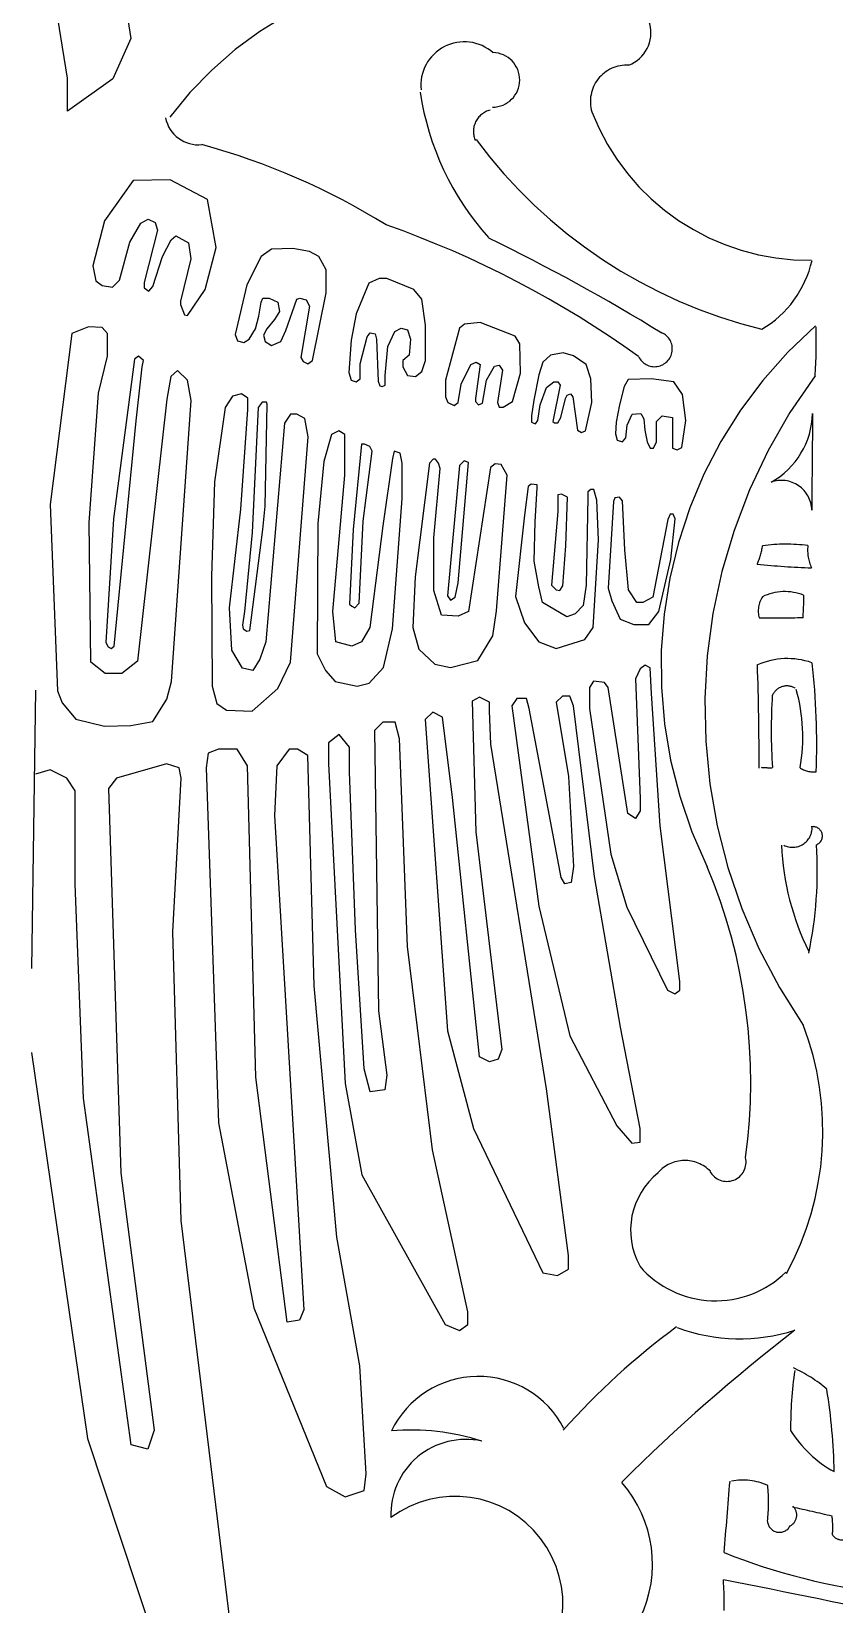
# Model space of a CAD drawing. Header units: millimetres. Extents: x -90 to 45, y 1085 to 1175.
# Drawn here: x 25.565 to 26.909, y 1154.889 to 1157.523 of the extents above; entities that cross this region are included whole.
import ezdxf

# ---------------------------------------------------------------- set-up
doc = ezdxf.new("R2010")
doc.units = ezdxf.units.MM
doc.linetypes.add('ACAD_ISO04W100', pattern=[30, 24, -3, 0, -3])
doc.layers.add('Eje', color=30, linetype='ACAD_ISO04W100')

msp = doc.modelspace()

# ---------------------------------------------------------------- linework, layer by layer
at = {"layer": 'Eje'}
for p, q in [((25.6257, 1157.4446), (25.6031, 1157.5846)), ((25.7227, 1157.5675), (25.7313, 1157.511)), ((25.7313, 1157.511), (25.7014, 1157.4436)), ((25.6258, 1157.3893), (25.6257, 1157.4446)), ((25.7014, 1157.4436), (25.6258, 1157.3893)), ((25.7353, 1157.2733), (25.6877, 1157.2059)), ((25.7975, 1157.2747), (25.7353, 1157.2733)), ((25.8597, 1157.2416), (25.7975, 1157.2747)), ((25.8742, 1157.161), (25.8597, 1157.2416)), ((25.6877, 1157.2059), (25.6678, 1157.1306)), ((25.7485, 1157.202), (25.7604, 1157.2086)), ((25.7604, 1157.2086), (25.7724, 1157.2033)), ((25.73, 1157.1702), (25.7485, 1157.202)), ((25.7763, 1157.1901), (25.7538, 1157.1028)), ((25.7724, 1157.2033), (25.7763, 1157.1901)), ((25.7988, 1157.1742), (25.8068, 1157.1808)), ((25.8068, 1157.1808), (25.8279, 1157.1689)), ((25.7128, 1157.1068), (25.73, 1157.1702)), ((25.7843, 1157.1464), (25.7988, 1157.1742)), ((25.8279, 1157.1689), (25.8319, 1157.1425)), ((25.8557, 1157.0909), (25.8742, 1157.161)), ((25.9669, 1157.1583), (25.9497, 1157.1464)), ((26.0026, 1157.1597), (25.9669, 1157.1583)), ((26.0304, 1157.1544), (26.0026, 1157.1597)), ((26.0463, 1157.1464), (26.0304, 1157.1544)), ((25.6678, 1157.1306), (25.6731, 1157.1055)), ((25.7684, 1157.0962), (25.7843, 1157.1464)), ((25.8319, 1157.1425), (25.8147, 1157.0711)), ((25.9497, 1157.1464), (25.9259, 1157.0988)), ((26.0582, 1157.124), (26.0463, 1157.1464)), ((25.6731, 1157.1055), (25.6837, 1157.0975)), ((25.7009, 1157.0949), (25.7128, 1157.1068)), ((25.7538, 1157.1028), (25.7538, 1157.0936)), ((25.9259, 1157.0988), (25.906, 1157.0156)), ((26.0582, 1157.0856), (26.0582, 1157.124)), ((26.1297, 1157.1015), (26.1085, 1157.0499)), ((26.1469, 1157.1094), (26.1297, 1157.1015)), ((26.1601, 1157.1094), (26.1469, 1157.1094)), ((26.2051, 1157.0909), (26.1601, 1157.1094)), ((25.6837, 1157.0975), (25.7009, 1157.0949)), ((25.7009, 1157.0949), (25.7009, 1157.0949)), ((25.7009, 1157.0949), (25.7009, 1157.0949)), ((25.7538, 1157.0936), (25.7618, 1157.0883)), ((25.7618, 1157.0883), (25.7684, 1157.0962)), ((25.8266, 1157.0473), (25.8557, 1157.0909)), ((25.9497, 1157.0698), (25.9523, 1157.0764)), ((25.9523, 1157.0764), (25.9629, 1157.0764)), ((25.9629, 1157.0764), (25.9775, 1157.0698)), ((25.9907, 1157.0222), (26.0092, 1157.075)), ((26.0092, 1157.075), (26.0145, 1157.0764)), ((26.0145, 1157.0764), (26.0251, 1157.0737)), ((26.0251, 1157.0737), (26.0304, 1157.0631)), ((26.0357, 1156.9719), (26.0582, 1157.0856)), ((26.2183, 1157.075), (26.2051, 1157.0909)), ((26.2249, 1157.0314), (26.2183, 1157.075)), ((25.8147, 1157.0711), (25.8147, 1157.0658)), ((25.8147, 1157.0658), (25.8213, 1157.0486)), ((25.8213, 1157.0486), (25.8266, 1157.0473)), ((25.9404, 1157.0248), (25.9457, 1157.046)), ((25.9457, 1157.046), (25.9497, 1157.0698)), ((25.9801, 1157.0539), (25.9722, 1157.0407)), ((25.9775, 1157.0698), (25.9801, 1157.0539)), ((26.0304, 1157.0631), (26.0158, 1156.9772)), ((26.1085, 1157.0499), (26.1005, 1157.0063)), ((25.6608, 1157.0286), (25.633, 1157.0173)), ((25.6835, 1157.0274), (25.6608, 1157.0286)), ((25.6923, 1157.0173), (25.6835, 1157.0274)), ((25.9298, 1157.0076), (25.9404, 1157.0248)), ((25.9589, 1157.0248), (25.9536, 1157.0142)), ((25.9722, 1157.0407), (25.9589, 1157.0248)), ((25.9828, 1157.0037), (25.9907, 1157.0222)), ((26.1614, 1156.9957), (26.1733, 1157.0208)), ((26.1733, 1157.0208), (26.1839, 1157.0261)), ((26.1839, 1157.0261), (26.1945, 1157.0235)), ((26.1945, 1157.0235), (26.1998, 1157.0076)), ((26.2249, 1156.9719), (26.2249, 1157.0314)), ((26.2818, 1157.0261), (26.258, 1156.9389)), ((26.2898, 1157.0327), (26.2818, 1157.0261)), ((26.3162, 1157.0354), (26.2898, 1157.0327)), ((26.3745, 1157.0129), (26.3162, 1157.0354)), ((25.633, 1157.0173), (25.5964, 1156.7309)), ((25.6923, 1156.9794), (25.6923, 1157.0173)), ((25.906, 1157.0156), (25.91, 1157.005)), ((25.91, 1157.005), (25.9206, 1157.0023)), ((25.9206, 1157.0023), (25.9298, 1157.0076)), ((25.9536, 1157.0142), (25.9563, 1157.0037)), ((25.9563, 1157.0037), (25.9669, 1156.997)), ((25.9669, 1156.997), (25.9828, 1157.0037)), ((26.1005, 1157.0063), (26.0966, 1156.9521)), ((26.1151, 1156.9666), (26.127, 1157.0116)), ((26.127, 1157.0116), (26.1323, 1157.0182)), ((26.1323, 1157.0182), (26.1402, 1157.0169)), ((26.1402, 1157.0169), (26.1429, 1157.0076)), ((26.1429, 1157.0076), (26.1455, 1156.9376)), ((26.1574, 1156.9468), (26.1614, 1156.9957)), ((26.1998, 1157.0076), (26.1971, 1156.9812)), ((26.3824, 1156.9997), (26.3745, 1157.0129)), ((26.3837, 1156.9508), (26.3824, 1156.9997)), ((25.6772, 1156.9176), (25.6923, 1156.9794)), ((25.7378, 1156.9744), (25.7024, 1156.7069)), ((25.7441, 1156.9794), (25.7378, 1156.9744)), ((25.7529, 1156.9718), (25.7441, 1156.9794)), ((25.7504, 1156.9617), (25.7529, 1156.9718)), ((26.0158, 1156.9772), (26.0198, 1156.9706)), ((26.0198, 1156.9706), (26.0278, 1156.9666)), ((26.0278, 1156.9666), (26.0357, 1156.9719)), ((26.1971, 1156.9812), (26.1866, 1156.9719)), ((26.1866, 1156.9719), (26.1866, 1156.9614)), ((26.2183, 1156.9534), (26.2249, 1156.9719)), ((26.3004, 1156.9653), (26.3096, 1156.9693)), ((26.3096, 1156.9693), (26.3162, 1156.9653)), ((26.4208, 1156.9693), (26.4142, 1156.9481)), ((26.434, 1156.9812), (26.4208, 1156.9693)), ((26.4552, 1156.9851), (26.434, 1156.9812)), ((26.4724, 1156.9799), (26.4552, 1156.9851)), ((26.4936, 1156.9653), (26.4724, 1156.9799)), ((25.7403, 1156.8709), (25.7504, 1156.9617)), ((25.7984, 1156.9453), (25.792, 1156.9075)), ((25.8097, 1156.9554), (25.7984, 1156.9453)), ((25.8261, 1156.939), (25.8097, 1156.9554)), ((26.0966, 1156.9521), (26.1005, 1156.9389)), ((26.1085, 1156.9362), (26.1151, 1156.9415)), ((26.1151, 1156.9415), (26.1151, 1156.9666)), ((26.1574, 1156.9309), (26.1574, 1156.9468)), ((26.1866, 1156.9614), (26.1945, 1156.9468)), ((26.1945, 1156.9468), (26.2077, 1156.9455)), ((26.2077, 1156.9455), (26.2183, 1156.9534)), ((26.2845, 1156.9323), (26.3004, 1156.9653)), ((26.3162, 1156.9653), (26.3083, 1156.9085)), ((26.3268, 1156.9389), (26.3401, 1156.9627)), ((26.3401, 1156.9627), (26.348, 1156.964)), ((26.3533, 1156.9561), (26.3454, 1156.9019)), ((26.348, 1156.964), (26.3533, 1156.9561)), ((26.3705, 1156.9032), (26.3837, 1156.9508)), ((26.4142, 1156.9481), (26.4062, 1156.9058)), ((26.5015, 1156.9415), (26.4936, 1156.9653)), ((26.5028, 1156.9019), (26.5015, 1156.9415)), ((26.6021, 1156.9415), (26.5637, 1156.9402)), ((26.6405, 1156.9362), (26.6021, 1156.9415)), ((25.662, 1156.7006), (25.6772, 1156.9176)), ((25.8324, 1156.905), (25.8261, 1156.939)), ((25.917, 1156.9163), (25.9019, 1156.9125)), ((25.9271, 1156.9088), (25.917, 1156.9163)), ((26.1005, 1156.9389), (26.1085, 1156.9362)), ((26.1085, 1156.9362), (26.1085, 1156.9362)), ((26.1455, 1156.9376), (26.1482, 1156.9296)), ((26.1482, 1156.9296), (26.1521, 1156.9283)), ((26.1521, 1156.9283), (26.1574, 1156.9309)), ((26.258, 1156.9389), (26.258, 1156.9111)), ((26.2792, 1156.9019), (26.2845, 1156.9323)), ((26.3202, 1156.9005), (26.3268, 1156.9389)), ((26.4168, 1156.8979), (26.4274, 1156.927)), ((26.4274, 1156.927), (26.4393, 1156.9362)), ((26.4499, 1156.9309), (26.438, 1156.8701)), ((26.4393, 1156.9362), (26.4459, 1156.9362)), ((26.4459, 1156.9362), (26.4499, 1156.9309)), ((26.4618, 1156.9138), (26.4671, 1156.9164)), ((26.4671, 1156.9164), (26.4711, 1156.9111)), ((26.5571, 1156.9283), (26.5491, 1156.8979)), ((26.5637, 1156.9402), (26.5571, 1156.9283)), ((26.655, 1156.9151), (26.6405, 1156.9362)), ((26.6603, 1156.8715), (26.655, 1156.9151)), ((25.792, 1156.9075), (25.7428, 1156.4684)), ((25.7996, 1156.4344), (25.8324, 1156.905)), ((25.8892, 1156.8936), (25.8716, 1156.7687)), ((25.9019, 1156.9125), (25.8892, 1156.8936)), ((25.9157, 1156.7233), (25.9271, 1156.8898)), ((25.9271, 1156.8898), (25.9271, 1156.9088)), ((25.9448, 1156.8936), (25.9347, 1156.6842)), ((25.9511, 1156.9024), (25.9448, 1156.8936)), ((25.9587, 1156.9024), (25.9511, 1156.9024)), ((25.9561, 1156.7283), (25.9599, 1156.8987)), ((25.9599, 1156.8987), (25.9587, 1156.9024)), ((26.258, 1156.9111), (26.262, 1156.9019)), ((26.262, 1156.9019), (26.2726, 1156.8966)), ((26.2726, 1156.8966), (26.2792, 1156.9019)), ((26.3083, 1156.9085), (26.3083, 1156.9032)), ((26.3083, 1156.9032), (26.3136, 1156.8979)), ((26.3136, 1156.8979), (26.3202, 1156.9005)), ((26.3454, 1156.9019), (26.348, 1156.8939)), ((26.348, 1156.8939), (26.3546, 1156.8939)), ((26.3546, 1156.8939), (26.3705, 1156.9032)), ((26.4062, 1156.9058), (26.4023, 1156.8794)), ((26.4128, 1156.8715), (26.4168, 1156.8979)), ((26.4512, 1156.8767), (26.4592, 1156.9085)), ((26.4592, 1156.9085), (26.4618, 1156.9138)), ((26.4618, 1156.9138), (26.4618, 1156.9138)), ((26.4711, 1156.9111), (26.479, 1156.8556)), ((26.4922, 1156.8543), (26.5028, 1156.9019)), ((26.5491, 1156.8979), (26.5439, 1156.8688)), ((25.7037, 1156.4937), (25.7403, 1156.8709)), ((25.9889, 1156.8671), (25.9574, 1156.5012)), ((25.999, 1156.8823), (25.9889, 1156.8671)), ((26.0091, 1156.8823), (25.999, 1156.8823)), ((26.023, 1156.8747), (26.0091, 1156.8823)), ((26.0281, 1156.8444), (26.023, 1156.8747)), ((26.4023, 1156.8794), (26.4023, 1156.8688)), ((26.4023, 1156.8688), (26.4089, 1156.8662)), ((26.4089, 1156.8662), (26.4128, 1156.8715)), ((26.438, 1156.8701), (26.4406, 1156.8675)), ((26.4406, 1156.8675), (26.4459, 1156.8675)), ((26.4459, 1156.8675), (26.4512, 1156.8767)), ((26.5439, 1156.8688), (26.5425, 1156.849)), ((26.5597, 1156.8424), (26.5624, 1156.8635)), ((26.5624, 1156.8635), (26.5703, 1156.882)), ((26.5624, 1156.8635), (26.5624, 1156.8635)), ((26.5703, 1156.882), (26.5849, 1156.8834)), ((26.5703, 1156.882), (26.5703, 1156.882)), ((26.5849, 1156.8834), (26.5902, 1156.8741)), ((26.5902, 1156.8741), (26.5915, 1156.8556)), ((26.6113, 1156.8701), (26.6206, 1156.8794)), ((26.6113, 1156.8358), (26.6113, 1156.8701)), ((26.6206, 1156.8794), (26.6378, 1156.8767)), ((26.6378, 1156.8767), (26.6378, 1156.8358)), ((26.6537, 1156.8265), (26.6603, 1156.8715)), ((25.999, 1156.4672), (26.0281, 1156.8444)), ((26.0672, 1156.8482), (26.0546, 1156.8028)), ((26.0798, 1156.8545), (26.0672, 1156.8482)), ((26.0899, 1156.8482), (26.0798, 1156.8545)), ((26.0899, 1156.7801), (26.0899, 1156.8482)), ((26.479, 1156.8556), (26.4856, 1156.8516)), ((26.4856, 1156.8516), (26.4922, 1156.8543)), ((26.5425, 1156.849), (26.5452, 1156.8384)), ((26.5452, 1156.8384), (26.5544, 1156.8358)), ((26.5544, 1156.8358), (26.5597, 1156.8424)), ((26.5544, 1156.8358), (26.5544, 1156.8358)), ((26.5915, 1156.8556), (26.5955, 1156.8358)), ((26.5955, 1156.8358), (26.6008, 1156.8252)), ((26.6061, 1156.8252), (26.6113, 1156.8358)), ((26.6378, 1156.8358), (26.6378, 1156.8252)), ((26.1177, 1156.8318), (26.1038, 1156.6892)), ((26.1227, 1156.8318), (26.1177, 1156.8318)), ((26.1202, 1156.7031), (26.1354, 1156.8204)), ((26.1316, 1156.828), (26.1227, 1156.8318)), ((26.1354, 1156.8204), (26.1316, 1156.828)), ((26.172, 1156.8204), (26.1694, 1156.8078)), ((26.1821, 1156.8167), (26.172, 1156.8204)), ((26.1858, 1156.8003), (26.1821, 1156.8167)), ((26.6008, 1156.8252), (26.6061, 1156.8252)), ((26.6378, 1156.8252), (26.6458, 1156.8225)), ((26.6458, 1156.8225), (26.6537, 1156.8265)), ((26.0546, 1156.8028), (26.0445, 1156.6993)), ((26.1694, 1156.8078), (26.153, 1156.6955)), ((26.1858, 1156.741), (26.1858, 1156.8003)), ((26.2313, 1156.8003), (26.2073, 1156.6097)), ((26.2376, 1156.8066), (26.2313, 1156.8003)), ((26.2414, 1156.8066), (26.2376, 1156.8066)), ((26.2389, 1156.6753), (26.249, 1156.7914)), ((26.2464, 1156.8003), (26.2414, 1156.8066)), ((26.249, 1156.7914), (26.2464, 1156.8003)), ((26.2818, 1156.7965), (26.2616, 1156.5782)), ((26.2793, 1156.5996), (26.2969, 1156.8015)), ((26.2893, 1156.804), (26.2818, 1156.7965)), ((26.2969, 1156.8015), (26.2893, 1156.804)), ((26.3335, 1156.7927), (26.2969, 1156.5517)), ((26.3411, 1156.799), (26.3335, 1156.7927)), ((26.3512, 1156.7977), (26.3411, 1156.799)), ((26.3613, 1156.7801), (26.3512, 1156.7977)), ((25.8716, 1156.7687), (25.8665, 1156.611)), ((26.0697, 1156.5517), (26.0899, 1156.7801)), ((26.3436, 1156.553), (26.3613, 1156.7801)), ((26.3966, 1156.7611), (26.3903, 1156.7132)), ((26.4017, 1156.7649), (26.3966, 1156.7611)), ((26.4118, 1156.7637), (26.4017, 1156.7649)), ((26.408, 1156.7018), (26.4118, 1156.7586)), ((26.4118, 1156.7586), (26.4118, 1156.7637)), ((25.5964, 1156.7309), (25.609, 1156.4192)), ((26.1694, 1156.5227), (26.1858, 1156.741)), ((26.4522, 1156.7485), (26.4459, 1156.7473)), ((26.4459, 1156.7473), (26.4459, 1156.7195)), ((26.4623, 1156.7435), (26.4522, 1156.7485)), ((26.4597, 1156.6615), (26.4623, 1156.7435)), ((26.4964, 1156.7435), (26.4938, 1156.5959)), ((26.5014, 1156.7561), (26.4964, 1156.7523)), ((26.4964, 1156.7523), (26.4964, 1156.7435)), ((26.5064, 1156.7561), (26.5014, 1156.7561)), ((26.5115, 1156.7384), (26.5064, 1156.7561)), ((26.514, 1156.6716), (26.5115, 1156.7384)), ((26.5393, 1156.7359), (26.5304, 1156.5908)), ((26.5418, 1156.7422), (26.5393, 1156.7359)), ((26.5494, 1156.7435), (26.5418, 1156.7422)), ((26.5544, 1156.7372), (26.5494, 1156.7435)), ((26.5582, 1156.6552), (26.5544, 1156.7372)), ((25.7024, 1156.7069), (25.6898, 1156.5)), ((25.8968, 1156.558), (25.9157, 1156.7233)), ((25.9523, 1156.6892), (25.9561, 1156.7283)), ((26.3903, 1156.7132), (26.3752, 1156.5769)), ((26.4459, 1156.7195), (26.4358, 1156.5959)), ((26.6301, 1156.7056), (26.6049, 1156.5757)), ((26.6339, 1156.7145), (26.6301, 1156.7056)), ((26.639, 1156.7145), (26.6339, 1156.7145)), ((26.6352, 1156.6388), (26.6428, 1156.7069)), ((26.6428, 1156.7069), (26.639, 1156.7145)), ((25.6646, 1156.4672), (25.662, 1156.7006)), ((25.9347, 1156.6842), (25.922, 1156.5517)), ((25.9309, 1156.5202), (25.9523, 1156.6892)), ((26.0445, 1156.6993), (26.0432, 1156.481)), ((26.1038, 1156.6892), (26.0975, 1156.5643)), ((26.1139, 1156.5656), (26.1202, 1156.7031)), ((26.153, 1156.6955), (26.1316, 1156.5252)), ((26.4067, 1156.6362), (26.408, 1156.7018)), ((26.2389, 1156.587), (26.2389, 1156.6753)), ((26.4547, 1156.5946), (26.4597, 1156.6615)), ((26.5052, 1156.5252), (26.514, 1156.6716)), ((26.5645, 1156.5883), (26.5582, 1156.6552)), ((26.8646, 1156.6621), (26.8646, 1156.6621)), ((26.4143, 1156.5933), (26.4067, 1156.6362)), ((26.615, 1156.5517), (26.6352, 1156.6388)), ((25.8665, 1156.611), (25.8678, 1156.4268)), ((26.2073, 1156.6097), (26.2035, 1156.5252)), ((26.2742, 1156.5757), (26.2793, 1156.5996)), ((26.2515, 1156.5454), (26.2389, 1156.587)), ((26.2616, 1156.5782), (26.2666, 1156.5706)), ((26.2666, 1156.5706), (26.2742, 1156.5757)), ((26.3752, 1156.5769), (26.3903, 1156.5328)), ((26.4206, 1156.5668), (26.4143, 1156.5933)), ((26.4358, 1156.5959), (26.4433, 1156.5883)), ((26.4433, 1156.5883), (26.4496, 1156.587)), ((26.4496, 1156.587), (26.4547, 1156.5946)), ((26.4938, 1156.5959), (26.4888, 1156.5618)), ((26.5304, 1156.5908), (26.5367, 1156.5694)), ((26.5784, 1156.5668), (26.5645, 1156.5883)), ((26.6049, 1156.5757), (26.5885, 1156.5668)), ((25.9006, 1156.4873), (25.8968, 1156.558)), ((25.922, 1156.5517), (25.9183, 1156.529)), ((26.0748, 1156.5012), (26.0697, 1156.5517)), ((26.0975, 1156.5643), (26.1013, 1156.5605)), ((26.1013, 1156.5605), (26.1063, 1156.558)), ((26.1063, 1156.558), (26.1139, 1156.5656)), ((26.2969, 1156.5517), (26.2793, 1156.5441)), ((26.3373, 1156.5113), (26.3436, 1156.553)), ((26.461, 1156.5429), (26.4206, 1156.5668)), ((26.4749, 1156.5479), (26.461, 1156.5429)), ((26.4888, 1156.5618), (26.4749, 1156.5479)), ((26.5367, 1156.5694), (26.5506, 1156.5391)), ((26.5885, 1156.5668), (26.5784, 1156.5668)), ((26.5986, 1156.5302), (26.615, 1156.5517)), ((25.9183, 1156.529), (25.9195, 1156.5227)), ((25.9195, 1156.5227), (25.9258, 1156.5189)), ((25.9258, 1156.5189), (25.9309, 1156.5202)), ((26.1316, 1156.5252), (26.1177, 1156.5012)), ((26.1543, 1156.4583), (26.1694, 1156.5227)), ((26.2035, 1156.5252), (26.2136, 1156.4886)), ((26.2793, 1156.5441), (26.2515, 1156.5454)), ((26.3903, 1156.5328), (26.4143, 1156.5012)), ((26.4913, 1156.505), (26.5052, 1156.5252)), ((26.5506, 1156.5391), (26.5733, 1156.5302)), ((26.5733, 1156.5302), (26.5986, 1156.5302)), ((25.6898, 1156.5), (25.6936, 1156.4924)), ((25.6986, 1156.4899), (25.7037, 1156.4937)), ((25.9574, 1156.5012), (25.9473, 1156.4722)), ((26.1013, 1156.4937), (26.0748, 1156.5012)), ((26.1177, 1156.5012), (26.1013, 1156.4937)), ((26.3121, 1156.4697), (26.3373, 1156.5113)), ((26.4143, 1156.5012), (26.4433, 1156.4899)), ((26.4433, 1156.4899), (26.4913, 1156.505)), ((25.6885, 1156.4482), (25.6646, 1156.4672)), ((25.6936, 1156.4924), (25.6986, 1156.4899)), ((25.7428, 1156.4684), (25.7163, 1156.4482)), ((25.9183, 1156.4571), (25.9006, 1156.4873)), ((25.9473, 1156.4722), (25.9359, 1156.4533)), ((25.9776, 1156.423), (25.999, 1156.4672)), ((26.0432, 1156.481), (26.0571, 1156.4533)), ((26.2136, 1156.4886), (26.2401, 1156.4634)), ((26.2666, 1156.4583), (26.3121, 1156.4697)), ((25.7163, 1156.4482), (25.6885, 1156.4482)), ((25.9359, 1156.4533), (25.9183, 1156.4571)), ((26.0571, 1156.4533), (26.0735, 1156.4344)), ((26.1303, 1156.4318), (26.1543, 1156.4583)), ((26.2401, 1156.4634), (26.2666, 1156.4583)), ((26.5842, 1156.4557), (26.576, 1156.4391)), ((26.5925, 1156.4619), (26.5842, 1156.4557)), ((26.6008, 1156.4577), (26.5925, 1156.4619)), ((26.6029, 1156.4143), (26.6008, 1156.4577)), ((26.6877, 1156.4664), (26.6877, 1156.4664)), ((25.5722, 1156.4199), (25.5652, 1155.954)), ((25.609, 1156.4192), (25.6166, 1156.399)), ((25.792, 1156.4053), (25.7996, 1156.4344)), ((25.8678, 1156.4268), (25.8753, 1156.3978)), ((25.9347, 1156.3851), (25.9776, 1156.423)), ((26.0735, 1156.4344), (26.1101, 1156.4268)), ((26.1101, 1156.4268), (26.1303, 1156.4318)), ((26.5056, 1156.435), (26.4994, 1156.4246)), ((26.4994, 1156.4246), (26.4994, 1156.3895)), ((26.5242, 1156.4329), (26.5056, 1156.435)), ((26.5304, 1156.4246), (26.5242, 1156.4329)), ((26.5635, 1156.2137), (26.5304, 1156.4246)), ((26.576, 1156.4391), (26.5842, 1156.2385)), ((26.6173, 1156.193), (26.6029, 1156.4143)), ((25.6166, 1156.399), (25.6393, 1156.3713)), ((25.7681, 1156.3675), (25.792, 1156.4053)), ((25.8753, 1156.3978), (25.8918, 1156.3864)), ((26.3153, 1156.4081), (26.3029, 1156.4019)), ((26.3029, 1156.4019), (26.3091, 1156.1827)), ((26.3318, 1156.3998), (26.3153, 1156.4081)), ((26.3318, 1156.3854), (26.3318, 1156.3998)), ((26.3774, 1156.406), (26.3691, 1156.3936)), ((26.3691, 1156.3936), (26.4146, 1156.0586)), ((26.3939, 1156.406), (26.3774, 1156.406)), ((26.398, 1156.3895), (26.3939, 1156.406)), ((26.4518, 1156.1062), (26.398, 1156.3895)), ((26.4539, 1156.4102), (26.4436, 1156.3998)), ((26.4436, 1156.3998), (26.4642, 1156.2758)), ((26.4663, 1156.4102), (26.4539, 1156.4102)), ((26.4725, 1156.3936), (26.4663, 1156.4102)), ((26.5077, 1156.1083), (26.4725, 1156.3936)), ((26.4994, 1156.3895), (26.5346, 1156.1455)), ((25.6393, 1156.3713), (25.6873, 1156.3599)), ((25.6873, 1156.3599), (25.7315, 1156.3612)), ((25.7315, 1156.3612), (25.7681, 1156.3675)), ((25.8918, 1156.3864), (25.9347, 1156.3851)), ((26.1531, 1156.3666), (26.1392, 1156.3527)), ((26.1739, 1156.3666), (26.1531, 1156.3666)), ((26.1809, 1156.3387), (26.1739, 1156.3666)), ((26.2367, 1156.3833), (26.2243, 1156.3709)), ((26.2243, 1156.3709), (26.2615, 1155.8498)), ((26.2532, 1156.375), (26.2367, 1156.3833)), ((26.2698, 1156.2406), (26.2532, 1156.375)), ((26.3339, 1156.3295), (26.3318, 1156.3854)), ((26.08, 1156.3457), (26.0626, 1156.3318)), ((26.0974, 1156.3248), (26.08, 1156.3457)), ((26.1392, 1156.3527), (26.1461, 1155.8833)), ((26.1948, 1155.991), (26.1809, 1156.3387)), ((25.8609, 1156.3144), (25.8574, 1156.2901)), ((25.8783, 1156.3214), (25.8609, 1156.3144)), ((25.9096, 1156.3214), (25.8783, 1156.3214)), ((25.927, 1156.2935), (25.9096, 1156.3214)), ((25.9965, 1156.3214), (25.9757, 1156.2935)), ((26.0105, 1156.3214), (25.9965, 1156.3214)), ((26.0278, 1156.3109), (26.0105, 1156.3214)), ((26.0383, 1155.925), (26.0278, 1156.3109)), ((26.0626, 1156.3318), (26.0626, 1156.297)), ((26.0974, 1156.2831), (26.0974, 1156.3248)), ((26.427, 1155.7526), (26.3339, 1156.3295)), ((25.5965, 1156.2866), (25.5722, 1156.2796)), ((25.6244, 1156.2727), (25.5965, 1156.2866)), ((25.7913, 1156.297), (25.7078, 1156.2727)), ((25.8122, 1156.2901), (25.7913, 1156.297)), ((25.8157, 1156.2727), (25.8122, 1156.2901)), ((25.8574, 1156.2901), (25.8783, 1155.6955)), ((25.9409, 1155.772), (25.927, 1156.2935)), ((25.9757, 1156.2935), (25.9722, 1156.2101)), ((26.0626, 1156.297), (26.0905, 1155.7616)), ((26.1078, 1156.0189), (26.0974, 1156.2831)), ((25.6383, 1156.2518), (25.6244, 1156.2727)), ((25.7078, 1156.2727), (25.6939, 1156.2553)), ((25.8018, 1156.0154), (25.8157, 1156.2727)), ((26.4642, 1156.2758), (26.4725, 1156.1248)), ((25.6383, 1156.0954), (25.6383, 1156.2518)), ((25.6939, 1156.2553), (25.7148, 1155.6121)), ((26.3153, 1155.8063), (26.2698, 1156.2406)), ((26.5842, 1156.2385), (26.5842, 1156.2179)), ((25.9722, 1156.2101), (26.0209, 1155.3826)), ((26.576, 1156.2054), (26.5635, 1156.2137)), ((26.5842, 1156.2179), (26.576, 1156.2054)), ((26.3091, 1156.1827), (26.3525, 1155.8187)), ((26.6504, 1155.9325), (26.6173, 1156.193)), ((26.4725, 1156.1248), (26.4684, 1156.0979)), ((26.5346, 1156.1455), (26.5615, 1156.0566)), ((26.458, 1156.0958), (26.4518, 1156.1062)), ((26.4684, 1156.0979), (26.458, 1156.0958)), ((26.5511, 1155.856), (26.5077, 1156.1083)), ((25.6522, 1155.7372), (25.6383, 1156.0954)), ((26.4146, 1156.0586), (26.4663, 1155.8415)), ((26.5615, 1156.0566), (26.6297, 1155.918)), ((26.1218, 1155.7859), (26.1078, 1156.0189)), ((25.8157, 1155.5321), (25.8018, 1156.0154)), ((26.2365, 1155.6503), (26.1948, 1155.991)), ((26.0765, 1155.5043), (26.0383, 1155.925)), ((26.6297, 1155.918), (26.6422, 1155.9118)), ((26.6422, 1155.9118), (26.6504, 1155.918)), ((26.6504, 1155.918), (26.6504, 1155.9325)), ((26.1461, 1155.8833), (26.16, 1155.7755)), ((26.2615, 1155.8498), (26.305, 1155.6864)), ((26.4663, 1155.8415), (26.5449, 1155.6905)), ((26.5842, 1155.6864), (26.5511, 1155.856)), ((25.5652, 1155.8137), (25.6591, 1155.167)), ((26.3525, 1155.8187), (26.3463, 1155.8022)), ((26.1322, 1155.7477), (26.1218, 1155.7859)), ((26.3318, 1155.7981), (26.3153, 1155.8063)), ((26.3463, 1155.8022), (26.3318, 1155.7981)), ((25.9931, 1155.3617), (25.9409, 1155.772)), ((26.0905, 1155.7616), (26.1183, 1155.6086)), ((26.16, 1155.7755), (26.1565, 1155.7511)), ((25.7322, 1155.1566), (25.6522, 1155.7372)), ((26.1565, 1155.7511), (26.1322, 1155.7477)), ((26.4642, 1155.4734), (26.427, 1155.7526)), ((25.8783, 1155.6955), (25.9374, 1155.3861)), ((26.305, 1155.6864), (26.4208, 1155.4445)), ((26.5449, 1155.6905), (26.5698, 1155.6616)), ((26.5842, 1155.6636), (26.5842, 1155.6864)), ((26.2957, 1155.3791), (26.2365, 1155.6503)), ((26.5698, 1155.6616), (26.5842, 1155.6636)), ((25.7148, 1155.6121), (25.7705, 1155.1809)), ((26.1183, 1155.6086), (26.2574, 1155.3582)), ((25.9026, 1154.8193), (25.8157, 1155.5321)), ((26.1148, 1155.2887), (26.0765, 1155.5043)), ((26.4642, 1155.4507), (26.4642, 1155.4734)), ((26.4208, 1155.4445), (26.4456, 1155.4403)), ((26.4456, 1155.4403), (26.4642, 1155.4507)), ((25.9374, 1155.3861), (26.0592, 1155.087)), ((26.0139, 1155.3652), (25.9931, 1155.3617)), ((26.0209, 1155.3826), (26.0139, 1155.3652)), ((26.2957, 1155.3582), (26.2957, 1155.3791)), ((26.2574, 1155.3582), (26.2818, 1155.3478)), ((26.2818, 1155.3478), (26.2957, 1155.3582)), ((26.1252, 1155.1079), (26.1148, 1155.2887)), ((25.7705, 1155.1809), (25.76, 1155.1496)), ((25.6591, 1155.167), (25.8122, 1154.7046)), ((25.76, 1155.1496), (25.7322, 1155.1566)), ((26.1218, 1155.0801), (26.1252, 1155.1079)), ((26.0592, 1155.087), (26.0905, 1155.0697)), ((26.0905, 1155.0697), (26.1218, 1155.0801))]:
    msp.add_line(p, q, dxfattribs=at)
for centre, radius, start, end in [((26.2937, 1157.0078), 0.6206, 67.0493, 143.1947), ((26.543, 1157.5212), 0.059, 291.7482, 96.4991), ((26.2896, 1157.4328), 0.0728, 48.6088, 185.9733), ((26.3367, 1157.4418), 0.0457, 270.1484, 88.6613), ((26.5615, 1157.4057), 0.0609, 86.82, 196.7173), ((26.674, 1157.488), 0.4629, 188.3182, 222.0331), ((26.3419, 1157.3554), 0.037, 104.4728, 204.3437), ((25.8445, 1157.3891), 0.0559, 191.0348, 276.0894), ((26.8658, 1157.5287), 0.3888, 201.1868, 270.7609), ((26.9888, 1157.8463), 0.8462, 216.5817, 256.2559), ((25.5368, 1156.1921), 1.1837, 58.2896, 74.6375), ((25.5989, 1155.6113), 1.6837, 54.3075, 70.5703), ((24.8607, 1154.1582), 3.3576, 58.3972, 64.0338), ((26.6944, 1157.1804), 0.1819, 300.8943, 346.9415), ((27.3796, 1156.4587), 0.7608, 131.3278, 206.0744), ((26.014, 1157.0034), 0.8647, 356.1068, 1.6473), ((26.6081, 1156.9914), 0.0297, 205.362, 65.8302), ((27.6264, 1156.3889), 0.9343, 143.3617, 214.5205), ((26.7372, 1156.8867), 0.1354, 299.1048, 358.5789), ((49.0328, 1156.5992), 22.162, 179.26543, 179.68355), ((26.8202, 1156.7203), 0.051, 1.4771, 109.5178), ((26.6559, 1156.6841), 0.1349, 336.9196, 350.5282), ((26.8273, 1156.3913), 0.2733, 82.1476, 98.0793), ((26.9368, 1156.6547), 0.0726, 174.1985, 204.3531), ((26.9087, 1157.8046), 1.1804, 263.7374, 268.1565), ((26.8256, 1156.5528), 0.044, 147.3992, 195.4814), ((26.8259, 1156.4995), 0.0856, 68.2857, 115.9254), ((26.4972, 1156.5709), 0.3605, 355.2824, 1.3079), ((26.8004, 1158.4484), 1.9074, 269.4814, 271.6848), ((26.8304, 1156.3508), 0.1222, 70.5711, 114.2067), ((21.7442, 1156.2964), 5.0388, 359.9246, 1.8937), ((25.6956, 1156.3297), 1.1839, 357.7562, 6.6153), ((26.8297, 1156.4006), 0.0266, 58.8799, 154.9123), ((26.5661, 1156.3422), 0.2901, 349.7443, 15.7595), ((27.8067, 1156.3531), 1.0034, 176.6442, 183.5827), ((26.8007, 1156.4491), 0.1588, 264.8994, 271.6323), ((26.8749, 1156.3261), 0.0429, 236.0525, 274.9326), ((26.839, 1156.1897), 0.0327, 243.0706, 2.8465), ((26.8733, 1156.1759), 0.0157, 290.8321, 100.6793), ((27.2694, 1156.1805), 0.4493, 182.5429, 206.1205), ((26.221, 1156.1167), 0.6594, 348.0124, 3.8815), ((25.8424, 1155.7642), 0.9266, 352.1347, 22.8643), ((26.3935, 1155.6819), 0.4962, 331.2628, 21.0397), ((26.6587, 1155.5735), 0.0592, 43.841, 138.7564), ((26.729, 1155.6299), 0.0322, 208.7268, 13.4976), ((26.6907, 1155.5158), 0.1228, 128.4794, 209.0425), ((26.7102, 1155.5661), 0.1684, 221.0612, 314.3821), ((27.3878, 1154.3487), 1.2501, 126.4686, 138.2515), ((28.7284, 1152.9115), 3.0814, 127.7332, 134.8992), ((26.7508, 1155.6378), 0.3036, 249.813, 287.611), ((26.7454, 1155.073), 0.2326, 49.5383, 65.9058), ((26.3131, 1155.1096), 0.1615, 27.4971, 154.1621), ((27.4767, 1155.1864), 0.641, 171.5003, 180.5065), ((25.964, 1155.0967), 0.9447, 0.9104, 9.2991), ((26.2008, 1154.797), 0.3844, 72.1281, 94.9176), ((27.0057, 1155.2873), 0.2007, 212.0899, 241.0497), ((26.2919, 1155.0406), 0.1251, 77.5971, 182.5521), ((26.7561, 1154.9981), 0.0995, 65.4498, 101.2258), ((26.3964, 1154.9567), 0.2082, 267.3721, 41.0926), ((11.8322, 1156.2788), 14.949, 355.00058, 355.46079), ((26.5239, 1155.0608), 0.275, 353.2639, 5.8171), ((26.2741, 1154.8898), 0.1806, 308.6405, 126.4327), ((26.8256, 1155.039), 0.0204, 296.9113, 46.7638), ((26.3481, 1152.718), 2.3851, 76.4946, 78.1238), ((26.817, 1155.0303), 0.0202, 185.1636, 331.7447), ((26.7748, 1155.0184), 0.1316, 354.5474, 7.9261), ((26.9216, 1155.0166), 0.0191, 214.053, 323.9705), ((27.1317, 1156.0141), 1.1151, 248.5702, 262.9246), ((26.2149, 1154.8918), 0.5098, 358.5877, 4.335), ((24.5268, 1143.5369), 11.6033, 77.48097, 79.0885)]:
    msp.add_arc(centre, radius, start, end, dxfattribs=at)

doc.saveas('drawing.dxf')
